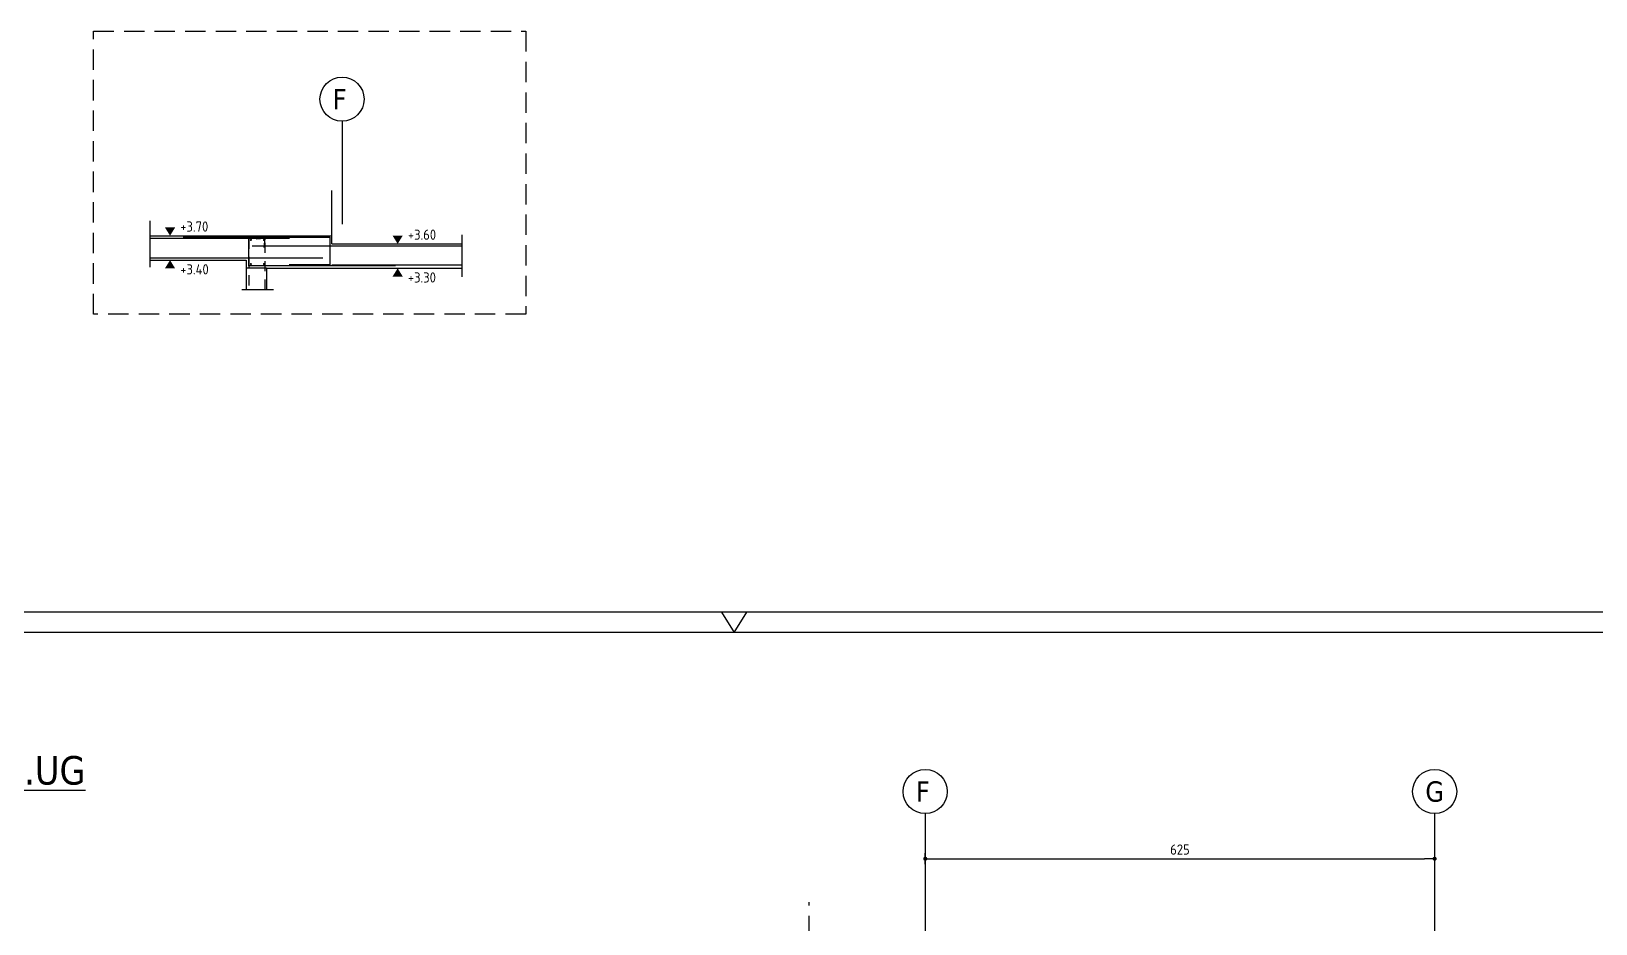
# Model space of a CAD drawing. Extents: x -19 to 96, y 0 to 49.
# Drawn here: x 31.84 to 51.03, y 38.22 to 49.18 of the extents above; entities that cross this region are included whole.
import ezdxf

# ---------------------------------------------------------------- set-up
doc = ezdxf.new("R2010")
doc.units = 0
doc.header["$LTSCALE"] = 0.5
for name, pattern in [('AUSGEZOGEN', [1000.01, 1000, 0.01]), ('DASHED', [0.75, 0.5, -0.25]), ('HIDDEN', [0.375, 0.25, -0.125]), ('STRICHLINIE', [0.75, 0.5, -0.25])]:
    doc.linetypes.add(name, pattern=pattern)
for name, color, linetype in [('ACHSEN', 7, 'Continuous'), ('AFU', 7, 'Continuous'), ('BETON', 7, 'Continuous'), ('DETAIL', 7, 'Continuous'), ('HILFE', 7, 'Continuous'), ('koten', 7, 'Continuous'), ('MASSE', 7, 'Continuous'), ('OBJEKT', 7, 'Continuous'), ('RAHMEN', 7, 'Continuous'), ('RND', 7, 'Continuous'), ('SFP_Achsen', 7, 'Continuous'), ('TEXT', 7, 'Continuous')]:
    doc.layers.add(name, color=color, linetype=linetype)
doc.layers.add('NOPLOT', color=7, linetype='Continuous', plot=False)
doc.styles.add('helv', font='tahoma.ttf')
doc.styles.add('txt', font='isocp.shx')
doc.linetypes.add('AFU_50K', pattern='A,0.15,["/",Standard,S=0.2,R=0,X=-0.01,Y=-0.1],0.07,["/",Standard,S=0.2,R=0,X=-0.01,Y=-0.1],0.15', length=0.37)
doc.dimstyles.new('DOT_I', dxfattribs={"dimscale": 0.5, "dimtxt": 0.25, "dimasz": 0.25, "dimexe": 0.1, "dimexo": 0.3, "dimgap": 0.1, "dimtad": 1, "dimdec": 3, "dimzin": 3, "dimtxsty": 'txt', "dimblk": 'DOT', "dimblk1": 'DOT', "dimblk2": 'DOT', "dimsah": 1, "dimcen": 0.1, "dimse1": 1, "dimse2": 1, "dimazin": 0, "dimtfac": 1, "dimtdec": 4, "dimtix": 1, "dimtmove": 2, "dimatfit": 3, "dimfxl": 0, "dimtvp": 1, "dimtolj": 1, "dimtzin": 0, "dimarcsym": 0})

# ---------------------------------------------------------------- blocks, each defined once
blk = doc.blocks.new('A0-19-0')
at = {"layer": 'RAHMEN'}
blk.add_line((137.9, 84.1), (0, 84.1), dxfattribs=at)
at = {"layer": 'RAHMEN', "color": 7, "linetype": 'Continuous'}
for p, q in [((68.64, 84.1), (68.95, 83.6)), ((68.95, 83.6), (69.26, 84.1))]:
    blk.add_line(p, q, dxfattribs=at)
at = {"layer": 'RAHMEN', "color": 5}
blk.add_line((137.4, 83.6), (2, 83.6), dxfattribs=at)
blk = doc.blocks.new('DOT')
at = {"layer": 'MASSE', "color": 7, "linetype": 'Continuous'}
for p, q in [((0, 0), (-1, 0)), ((0, 0.54), (0, -0.54))]:
    blk.add_line(p, q, dxfattribs=at)
at = {"layer": 'MASSE', "color": 7, "linetype": 'Continuous', "const_width": 0.2}
blk.add_lwpolyline([(-0.1, 0, 1), (0.1, 0, 1)], format="xyb", close=True, dxfattribs=at)
blk = doc.blocks.new('*D71')
at = {"layer": 'Defpoints', "color": 0, "linetype": 'AUSGEZOGEN', "transparency": 16777216}
for p in [(42.807, 39.022), (49.057, 39.022), (49.057, 39.022)]:
    blk.add_point(p, dxfattribs=at)
at = {"layer": 'MASSE', "color": 0, "linetype": 'AUSGEZOGEN', "lineweight": -2, "transparency": 16777216}
blk.add_line((42.932, 39.022), (48.932, 39.022), dxfattribs=at)
at = {"layer": 'MASSE', "color": 0, "linetype": 'AUSGEZOGEN', "lineweight": -2, "transparency": 16777216, "xscale": 0.125, "yscale": 0.125, "zscale": 0.125, "rotation": 180}
blk.add_blockref('DOT', (42.807, 39.022), dxfattribs=at)
at = {"layer": 'MASSE', "color": 0, "linetype": 'AUSGEZOGEN', "lineweight": -2, "transparency": 16777216, "xscale": 0.125, "yscale": 0.125, "zscale": 0.125}
blk.add_blockref('DOT', (49.057, 39.022), dxfattribs=at)
at = {"layer": 'MASSE', "color": 0, "linetype": 'AUSGEZOGEN', "transparency": 16777216, "insert": (45.932, 39.135), "char_height": 0.125, "attachment_point": 5, "style": 'txt'}
blk.add_mtext('\\A1;625', dxfattribs=at)
blk = doc.blocks.new('okrd_o')
at = {"layer": 'koten', "color": 7, "linetype": 'Continuous'}
blk.add_solid([(-0.125, 0.202), (0.125, 0.202), (0, 0)], dxfattribs=at)
at = {"layer": 'koten', "style": 'txt'}
blk.add_attdef('OKRD', (0.25, 0.1), '', height=0.25, dxfattribs=at)
blk = doc.blocks.new('okrd_u')
at = {"layer": 'koten', "color": 7, "linetype": 'Continuous'}
blk.add_solid([(-0.125, -0.202), (0.125, -0.202), (0, 0)], dxfattribs=at)
at = {"layer": 'koten', "style": 'txt'}
blk.add_attdef('OKRD', (0.25, -0.35), '', height=0.25, dxfattribs=at)

msp = doc.modelspace()

# ---------------------------------------------------------------- linework, layer by layer
at = {"layer": 'ACHSEN', "color": 140, "linetype": 'AUSGEZOGEN'}
for p, q in [((35.6515, 48.0727), (35.6515, 46.8116)), ((42.8072, 39.5759), (42.8072, 37.5029)), ((49.0572, 39.5759), (49.0572, 37.5029))]:
    msp.add_line(p, q, dxfattribs=at)
at = {"layer": 'AFU', "color": 8, "linetype": 'AFU_50K'}
msp.add_line((34.7265, 46.2684), (34.4765, 46.2684), dxfattribs=at)
at = {"layer": 'BETON', "color": 6, "linetype": 'AUSGEZOGEN'}
for p, q in [((33.2912, 46.6684), (35.5265, 46.6684)), ((35.5265, 46.5684), (35.5265, 46.6684)), ((35.5265, 46.5684), (37.1201, 46.5684)), ((33.2912, 46.3684), (34.4765, 46.3684)), ((34.4765, 46.3684), (34.4765, 46.0062)), ((34.7265, 46.2684), (37.1201, 46.2684)), ((34.7265, 46.2684), (34.7265, 46.0062))]:
    msp.add_line(p, q, dxfattribs=at)
at = {"layer": 'DETAIL', "color": 102, "linetype": 'STRICHLINIE'}
msp.add_lwpolyline([(32.6013, 45.7044), (32.6013, 49.1772), (37.907, 49.1772), (37.907, 45.7044)], close=True, dxfattribs=at)
at = {"layer": 'HILFE', "color": 102, "linetype": 'DASHED'}
msp.add_line((41.3822, 31.697), (41.3822, 38.489), dxfattribs=at)
at = {"layer": 'NOPLOT', "color": 191, "linetype": 'AUSGEZOGEN'}
for p, q in [((33.2912, 46.8504), (33.2912, 46.2839)), ((37.1201, 46.6792), (37.1201, 46.1647)), ((34.4213, 46.0062), (34.8112, 46.0062))]:
    msp.add_line(p, q, dxfattribs=at)
at = {"layer": 'OBJEKT', "color": 7, "linetype": 'AUSGEZOGEN'}
msp.add_line((35.5265, 46.6684), (35.5265, 47.2235), dxfattribs=at)
at = {"layer": 'RND', "color": 1, "linetype": 'AUSGEZOGEN'}
for points in [[(33.7008, 46.6497), (35.5008, 46.6497), (35.5008, 46.3097), (35.0008, 46.3097)], [(34.5006, 46.6358), (33.2912, 46.6358)], [(36.3065, 46.2984), (34.5065, 46.2984), (34.5065, 46.6384), (35.0065, 46.6384)], [(37.1201, 46.5395), (34.5483, 46.5395)], [(33.2912, 46.3984), (35.4149, 46.3984)], [(35.5265, 46.3104), (37.1201, 46.3104)]]:
    msp.add_lwpolyline(points, dxfattribs=at)
at = {"layer": 'RND', "color": 7, "linetype": 'HIDDEN'}
for points in [[(34.6977, 46.524), (34.7073, 46.6336), (34.5073, 46.6336), (34.5073, 46.0062)], [(34.7073, 46.0062), (34.7073, 46.6336), (34.5977, 46.624)]]:
    msp.add_lwpolyline(points, dxfattribs=at)
at = {"layer": 'RND', "color": 7, "linetype": 'AUSGEZOGEN', "const_width": 0.0125}
for points in [[(34.5271, 46.6167, 1), (34.5396, 46.6167, 1)], [(34.686, 46.6167, 1), (34.6985, 46.6167, 1)], [(34.5271, 46.3206, 1), (34.5396, 46.3206, 1)], [(34.686, 46.3206, 1), (34.6985, 46.3206, 1)]]:
    msp.add_lwpolyline(points, format="xyb", close=True, dxfattribs=at)
at = {"layer": 'SFP_Achsen', "color": 7, "linetype": 'AUSGEZOGEN'}
for centre in [(35.6515, 48.3432), (42.8072, 39.8464), (49.0572, 39.8464)]:
    msp.add_circle(centre, 0.2705, dxfattribs=at)

# ---------------------------------------------------------------- block references
at = {"layer": 'koten', "color": 7, "linetype": 'AUSGEZOGEN', "xscale": 0.5, "yscale": 0.5, "zscale": 0.5}
for p, values in [((33.5412, 46.6684), {'OKRD': '+3.70'}), ((36.334, 46.5684), {'OKRD': '+3.60'})]:
    msp.add_blockref('okrd_o', p, dxfattribs=at).add_auto_attribs(values)
at = {"layer": 'koten', "color": 7, "linetype": 'DASHED', "xscale": 0.5, "yscale": 0.5, "zscale": 0.5}
for p, values in [((33.5412, 46.3684), {'OKRD': '+3.40'}), ((36.334, 46.2684), {'OKRD': '+3.30'})]:
    msp.add_blockref('okrd_u', p, dxfattribs=at).add_auto_attribs(values)
at = {"layer": 'RAHMEN', "color": 7, "linetype": 'AUSGEZOGEN', "xscale": 0.5, "yscale": 0.5, "zscale": 0.5}
msp.add_blockref('A0-19-0', (5.9889, 0), dxfattribs=at)

# ---------------------------------------------------------------- texts
at = {"layer": 'SFP_Achsen', "color": 6, "linetype": 'AUSGEZOGEN', "style": 'helv'}
for s, p in [('F', (35.5374, 48.2188)), ('F', (42.6931, 39.722)), ('G', (48.9431, 39.722))]:
    msp.add_text(s, height=0.25, dxfattribs=at).set_placement(p)
at = {"layer": 'TEXT', "color": 5, "linetype": 'AUSGEZOGEN', "style": 'helv'}
msp.add_text('%%UGrundriss Decke über 1.UG', height=0.35, dxfattribs=at).set_placement((26.8652, 39.9322))

# ---------------------------------------------------------------- dimensions: what is measured, and where the dimension line sits
at = {"layer": 'MASSE', "color": 7, "linetype": 'AUSGEZOGEN'}
dim = msp.add_linear_dim(base=(49.0572, 39.0223), p1=(42.8072, 39.0223), p2=(49.0572, 39.0223), dimstyle='DOT_I', override={"dimdec": 0, "dimlfac": 100}, dxfattribs=at)
dim.commit()
dim.dimension.update_dxf_attribs({"geometry": '*D71', "text_midpoint": (45.9322, 39.1348)})

doc.saveas('drawing.dxf')
